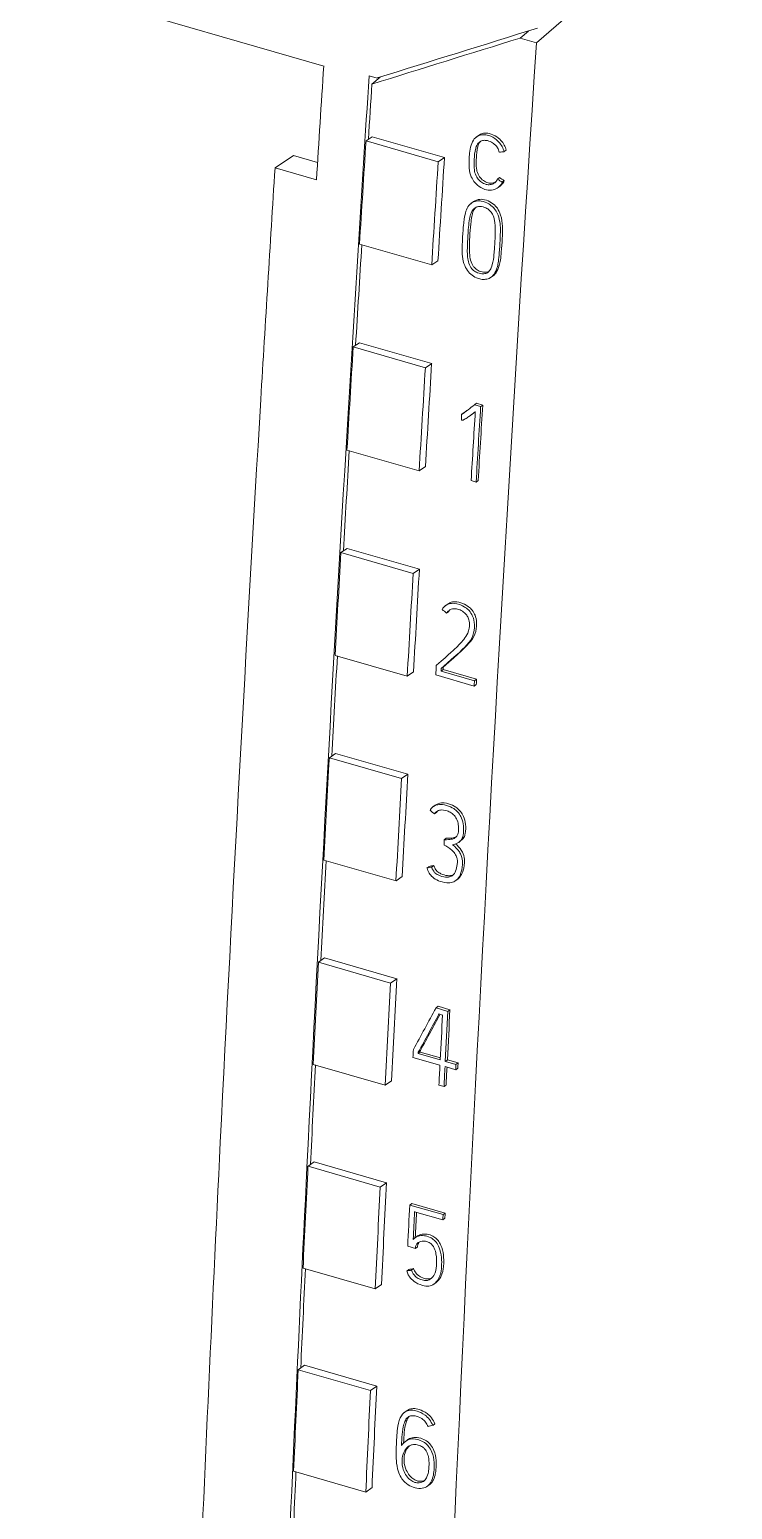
# Model space of a CAD drawing. Header units: inches. Extents: x 9220 to 92460, y -39241 to 4813.
# Drawn here: x 74735.19 to 74747.68, y -33783.39 to -33757.09 of the extents above; entities that cross this region are included whole.
import ezdxf

# ---------------------------------------------------------------- set-up
doc = ezdxf.new("R2010")
doc.units = ezdxf.units.IN
doc.header["$MEASUREMENT"] = 0

# ---------------------------------------------------------------- blocks, each defined once
blk = doc.blocks.new('A$C027ebf9d')
at = {"color": 0, "linetype": 'Continuous', "lineweight": 0}
for p, q in [((22.9506, -15.6589), (22.7655, -15.8192)), ((22.5646, -15.8412), (22.2867, -15.7609)), ((22.7501, -15.8148), (22.7578, -15.8082)), ((22.7655, -15.8192), (22.7501, -15.8148)), ((22.6149, -15.8525), (22.6074, -15.8504)), ((22.6101, -15.8583), (22.6177, -15.8517)), ((22.6045, -15.9118), (22.6104, -15.9079)), ((22.6045, -15.9118), (22.6727, -15.9315)), ((22.6104, -15.9079), (22.6786, -15.9276)), ((22.7086, -15.9083), (22.7106, -15.9068)), ((22.5185, -15.9374), (22.5361, -15.9256)), ((22.5587, -15.9322), (22.5361, -15.9256)), ((22.6727, -15.9315), (22.6786, -15.9276)), ((22.735, -15.922), (22.7369, -15.9206)), ((22.5577, -15.9487), (22.5185, -15.9374)), ((22.7287, -15.9479), (22.7307, -15.9464)), ((22.7292, -15.956), (22.7312, -15.9545)), ((22.7331, -15.9509), (22.7351, -15.9494)), ((22.7036, -15.971), (22.7056, -15.9695)), ((22.5984, -16.0093), (22.6666, -16.029)), ((22.6724, -16.0251), (22.6666, -16.029)), ((22.7227, -16.0406), (22.7246, -16.0392)), ((22.5924, -16.1065), (22.5983, -16.1026)), ((22.5924, -16.1065), (22.6606, -16.1262)), ((22.5983, -16.1026), (22.6665, -16.1222)), ((22.6606, -16.1262), (22.6665, -16.1222)), ((22.6946, -16.1701), (22.6966, -16.1687)), ((22.7039, -16.1705), (22.7059, -16.169)), ((22.7068, -16.1611), (22.7088, -16.1596)), ((22.7128, -16.1628), (22.7068, -16.1611)), ((22.7088, -16.1596), (22.7148, -16.1613)), ((22.7128, -16.1628), (22.7148, -16.1613)), ((22.5865, -16.2038), (22.6547, -16.2234)), ((22.6606, -16.2195), (22.6547, -16.2234)), ((22.7038, -16.2327), (22.7085, -16.2341)), ((22.7085, -16.2341), (22.7105, -16.2326)), ((22.5808, -16.3007), (22.5867, -16.2967)), ((22.5808, -16.3007), (22.649, -16.3204)), ((22.5867, -16.2967), (22.6549, -16.3164)), ((22.649, -16.3204), (22.6549, -16.3164)), ((22.6795, -16.3508), (22.6815, -16.3493)), ((22.6806, -16.3578), (22.6826, -16.3564)), ((22.5753, -16.3977), (22.6435, -16.4174)), ((22.6494, -16.4133), (22.6435, -16.4174)), ((22.6703, -16.4162), (22.7067, -16.4267)), ((22.6754, -16.4126), (22.6773, -16.4111)), ((22.7069, -16.4217), (22.6754, -16.4126)), ((22.6755, -16.4102), (22.6774, -16.4088)), ((22.6773, -16.4111), (22.7089, -16.4202)), ((22.7069, -16.4217), (22.7089, -16.4202)), ((22.7067, -16.4267), (22.7086, -16.4252)), ((22.5699, -16.4944), (22.5758, -16.4903)), ((22.5758, -16.4903), (22.644, -16.51)), ((22.5699, -16.4944), (22.6381, -16.514)), ((22.6381, -16.514), (22.644, -16.51)), ((22.6677, -16.5408), (22.6697, -16.5393)), ((22.6692, -16.5475), (22.6712, -16.546)), ((22.6782, -16.5719), (22.6801, -16.5704)), ((22.6925, -16.5739), (22.6945, -16.5724)), ((22.5646, -16.5911), (22.6328, -16.6108)), ((22.662, -16.5984), (22.664, -16.597)), ((22.6665, -16.5976), (22.6685, -16.5961)), ((22.6387, -16.6067), (22.6328, -16.6108)), ((22.6894, -16.6102), (22.6914, -16.6087)), ((22.5595, -16.6875), (22.5654, -16.6834)), ((22.5654, -16.6834), (22.6336, -16.7031)), ((22.5595, -16.6875), (22.6277, -16.7072)), ((22.6277, -16.7072), (22.6336, -16.7031)), ((22.6706, -16.7306), (22.6725, -16.7291)), ((22.6706, -16.7306), (22.6818, -16.7339)), ((22.6838, -16.7324), (22.6725, -16.7291)), ((22.6768, -16.7374), (22.6734, -16.7364)), ((22.6818, -16.7339), (22.6838, -16.7324)), ((22.5545, -16.784), (22.6227, -16.8037)), ((22.6743, -16.7847), (22.6488, -16.7774)), ((22.6538, -16.7725), (22.6558, -16.771)), ((22.6538, -16.7738), (22.6557, -16.7723)), ((22.6538, -16.7738), (22.6746, -16.7798)), ((22.6747, -16.7778), (22.6557, -16.7723)), ((22.6794, -16.7812), (22.6813, -16.7797)), ((22.6794, -16.7812), (22.6894, -16.7841)), ((22.6914, -16.7826), (22.6813, -16.7797)), ((22.6894, -16.7841), (22.6914, -16.7826)), ((22.6892, -16.789), (22.6791, -16.7861)), ((22.6892, -16.789), (22.6911, -16.7875)), ((22.6286, -16.7995), (22.6227, -16.8037)), ((22.6782, -16.805), (22.6733, -16.8036)), ((22.6782, -16.805), (22.6801, -16.8035)), ((22.5497, -16.8802), (22.5556, -16.876)), ((22.5497, -16.8802), (22.6179, -16.8999)), ((22.5556, -16.876), (22.6238, -16.8957)), ((22.6179, -16.8999), (22.6238, -16.8957)), ((22.6458, -16.9168), (22.6478, -16.9153)), ((22.6773, -16.9259), (22.6458, -16.9168)), ((22.6478, -16.9153), (22.6793, -16.9244)), ((22.6503, -16.9231), (22.677, -16.9308)), ((22.677, -16.9308), (22.679, -16.9293)), ((22.6773, -16.9259), (22.6793, -16.9244)), ((22.6505, -16.9479), (22.6524, -16.9464)), ((22.6439, -16.9558), (22.6511, -16.9579)), ((22.6511, -16.9579), (22.653, -16.9564)), ((22.545, -16.9764), (22.6132, -16.9961)), ((22.6429, -16.9792), (22.6449, -16.9777)), ((22.6474, -16.9783), (22.6494, -16.9769)), ((22.6191, -16.9918), (22.6132, -16.9961)), ((22.6691, -16.9911), (22.671, -16.9896)), ((22.5405, -17.0723), (22.5464, -17.0681)), ((22.5405, -17.0723), (22.6087, -17.092)), ((22.5464, -17.0681), (22.6146, -17.0878)), ((22.6087, -17.092), (22.6146, -17.0878)), ((22.6406, -17.1128), (22.6425, -17.1114)), ((22.6676, -17.1249), (22.6695, -17.1234)), ((22.6413, -17.1403), (22.6433, -17.1388)), ((22.5361, -17.1683), (22.6043, -17.188)), ((22.6102, -17.1837), (22.6043, -17.188)), ((22.6628, -17.1821), (22.6648, -17.1806))]:
    blk.add_line(p, q, dxfattribs=at)
at = {"color": 0, "linetype": 'Continuous', "lineweight": 0, "extrusion": (0, 0, -1)}
for centre, major_axis, ratio, start_param, end_param in [((93.1026, 49.1579), (-138.9073, -68.7413), 0.216506, -0.93645, -0.935193), ((42.1132, -2.9177), (10.9193, 37.8255), 0.433013, -2.044027, -2.041027), ((42.159, -2.9312), (10.9193, 37.8255), 0.433013, -2.04258, -2.041128), ((42.1624, -2.9322), (10.9226, 37.8369), 0.433013, -2.045206, -2.042485), ((42.2306, -2.9519), (10.9226, 37.8369), 0.433013, -2.045206, -2.042485), ((47.5036, -4.4743), (-96.2591, 61.5977), 0.2031, -1.442, -1.441953), ((42.159, -2.9312), (10.9193, 37.8255), 0.433013, -2.048016, -2.04536), ((42.1624, -2.9322), (10.9226, 37.8369), 0.433013, -2.05064, -2.047921), ((42.2306, -2.9519), (10.9226, 37.8369), 0.433013, -2.05064, -2.047921), ((42.2811, -2.9667), (10.9208, 37.8292), 0.43303, -2.050607, -2.048614), ((42.159, -2.9312), (10.9193, 37.8255), 0.433013, -2.053449, -2.050796), ((42.1624, -2.9322), (10.9226, 37.8369), 0.433013, -2.05607, -2.053353), ((42.2306, -2.9519), (10.9226, 37.8369), 0.433013, -2.05607, -2.053353), ((42.159, -2.9312), (10.9193, 37.8255), 0.433013, -2.058879, -2.056228), ((42.2587, -2.9602), (10.9208, 37.8292), 0.43303, -2.055789, -2.055723), ((42.2903, -2.9693), (10.9208, 37.8292), 0.43303, -2.055928, -2.055789), ((42.1624, -2.9322), (10.9226, 37.8369), 0.433013, -2.061497, -2.058781), ((42.2306, -2.9519), (10.9226, 37.8369), 0.433013, -2.061497, -2.058781), ((42.159, -2.9312), (10.9193, 37.8255), 0.433013, -2.064306, -2.061657), ((39.5817, -2.1874), (-78.3791, -17.1476), 0.134473, -1.323957, -1.323899), ((42.1624, -2.9322), (10.9226, 37.8369), 0.433013, -2.066921, -2.064207), ((42.2306, -2.9519), (10.9226, 37.8369), 0.433013, -2.066921, -2.064207), ((41.7845, -2.8233), (-24.5741, -33.773), 0.206653, 1.000887, 1.002152), ((42.2775, -2.9656), (10.9208, 37.8292), 0.43303, -2.065951, -2.064757), ((42.2823, -2.9668), (10.9197, 37.8254), 0.43303, -2.065953, -2.064621), ((42.252, -2.9583), (10.9208, 37.8292), 0.43303, -2.066089, -2.065884), ((42.2567, -2.9594), (10.9197, 37.8254), 0.43303, -2.065953, -2.065917), ((42.2924, -2.9697), (10.9197, 37.8254), 0.43303, -2.066092, -2.065953), ((42.159, -2.9312), (10.9193, 37.8255), 0.433013, -2.06973, -2.067083), ((42.2775, -2.9656), (10.9208, 37.8292), 0.43303, -2.066619, -2.066089), ((42.2823, -2.9668), (10.9197, 37.8254), 0.43303, -2.066622, -2.066149), ((42.1624, -2.9322), (10.9226, 37.8369), 0.433013, -2.072342, -2.06963), ((42.2306, -2.9519), (10.9226, 37.8369), 0.433013, -2.072342, -2.06963), ((42.2607, -2.9608), (10.9208, 37.8292), 0.43303, -2.070861, -2.070123), ((42.2874, -2.9685), (10.9208, 37.8292), 0.43303, -2.070123, -2.069985), ((42.159, -2.9312), (10.9193, 37.8255), 0.433013, -2.075151, -2.072507), ((40.3819, -2.4184), (-78.3791, -17.1476), 0.134473, -1.313244, -1.313186), ((42.1624, -2.9322), (10.9226, 37.8369), 0.433013, -2.077761, -2.07505), ((42.2306, -2.9519), (10.9226, 37.8369), 0.433013, -2.077761, -2.07505), ((42.159, -2.9312), (10.9193, 37.8255), 0.433013, -2.08057, -2.077928)]:
    blk.add_ellipse(centre, major_axis=major_axis, ratio=ratio, start_param=start_param, end_param=end_param, dxfattribs=at)
at = {"color": 0, "linetype": 'Continuous', "lineweight": 0}
for centre, major_axis, ratio, start_param, end_param in [((35.2259, -0.9298), (-62.156, -22.1223), 0.154194, 1.311892, 1.314189), ((42.309, -2.9745), (-10.9193, -37.8255), 0.433013, -1.102762, -0.989056), ((42.2306, -2.9519), (-10.9193, -37.8255), 0.433013, -1.099107, -1.096386), ((37.3936, -1.5557), (-92.3531, -12.5685), 0.133623, 1.393192, 1.393242), ((47.503, -4.474), (-96.2495, 61.5915), 0.2031, 1.441953, 1.442), ((42.2306, -2.9519), (-10.9193, -37.8255), 0.433013, -1.093672, -1.090953), ((42.2764, -2.9653), (-10.9208, -37.8292), 0.43303, -1.092807, -1.090985), ((42.2811, -2.9665), (-10.9197, -37.8254), 0.43303, -1.092978, -1.090984), ((42.3597, -2.9894), (-8.72, -38.45), 0.458432, -1.119259, -1.119112), ((42.2306, -2.9519), (-10.9193, -37.8255), 0.433013, -1.08824, -1.085523), ((45.1019, -3.781), (-66.7301, 53.1473), 0.280885, 1.456745, 1.456809), ((42.254, -2.9589), (-10.9208, -37.8292), 0.43303, -1.08592, -1.085665), ((42.2587, -2.96), (-10.9197, -37.8254), 0.43303, -1.085868, -1.085802), ((42.2903, -2.9691), (-10.9197, -37.8254), 0.43303, -1.085802, -1.085663), ((42.2306, -2.9519), (-10.9193, -37.8255), 0.433013, -1.082811, -1.080096), ((44.8015, -3.6943), (-68.22, 53.5601), 0.275788, 1.461318, 1.461382), ((42.3452, -2.9852), (-8.6746, -38.4625), 0.458913, -1.108631, -1.108493), ((39.5821, -2.1873), (-78.3713, -17.1459), 0.134473, 1.323896, 1.323955), ((42.2306, -2.9519), (-10.9193, -37.8255), 0.433013, -1.077386, -1.074672), ((42.2823, -2.967), (-10.9208, -37.8292), 0.43303, -1.076974, -1.075642), ((42.2567, -2.9596), (-10.9208, -37.8292), 0.43303, -1.075678, -1.075642), ((42.2923, -2.9699), (-10.9208, -37.8292), 0.43303, -1.075642, -1.075503), ((42.2823, -2.967), (-10.9208, -37.8292), 0.43303, -1.075503, -1.074973), ((42.2306, -2.9519), (-10.9193, -37.8255), 0.433013, -1.071963, -1.069251), ((42.2559, -2.9594), (-10.9208, -37.8292), 0.43303, -1.071608, -1.070509), ((42.2607, -2.9606), (-10.9197, -37.8254), 0.43303, -1.071409, -1.070735), ((42.2874, -2.9683), (-10.9197, -37.8254), 0.43303, -1.071605, -1.071466), ((40.3823, -2.4183), (-78.3713, -17.1459), 0.134473, 1.313182, 1.313241), ((42.2306, -2.9519), (-10.9193, -37.8255), 0.433013, -1.066542, -1.063832), ((40.8995, -2.5678), (-69.3652, -20.1272), 0.12911, 1.267511, 1.267578)]:
    blk.add_ellipse(centre, major_axis=major_axis, ratio=ratio, start_param=start_param, end_param=end_param, dxfattribs=at)
for points, knots in [([(22.4715, -19.6942), (22.472, -19.5798), (22.4741, -19.3064), (22.4804, -18.8701), (22.4924, -18.3317), (22.508, -17.8308), (22.5276, -17.3293), (22.5512, -16.8122), (22.5789, -16.3051), (22.6003, -15.9603), (22.6074, -15.8504)], [0.1285183, 0.1285183, 0.1285183, 0.1285183, 0.1989102, 0.2963502, 0.3949059, 0.525445, 0.5979674, 0.6950356, 0.8333844, 0.8979673, 0.8979673, 0.8979673, 0.8979673]), ([(22.735, -15.922), (22.7345, -15.9204), (22.7339, -15.9188), (22.7322, -15.9157), (22.7312, -15.9143), (22.729, -15.9118), (22.7271, -15.91), (22.7217, -15.907), (22.7193, -15.9064), (22.7154, -15.9059), (22.7138, -15.9061), (22.711, -15.9068), (22.7094, -15.9075), (22.7063, -15.9103), (22.7052, -15.9122), (22.7025, -15.9188), (22.7021, -15.9249), (22.7018, -15.9294), (22.7014, -15.9367), (22.7033, -15.9448), (22.7045, -15.947), (22.7068, -15.9509), (22.7085, -15.9526), (22.7119, -15.9556), (22.7141, -15.9566), (22.717, -15.9578), (22.7191, -15.9584), (22.7237, -15.9585), (22.7256, -15.958), (22.7287, -15.9565), (22.7299, -15.9555), (22.7317, -15.9536), (22.7325, -15.9523), (22.7331, -15.9509)], [-0.09453916, -0.09453916, -0.09453916, -0.09453916, -0.09168611, -0.09168611, -0.08879372, -0.08879372, -0.08618952, -0.08618952, -0.08360415, -0.08360415, -0.08048197, -0.08048197, -0.07734209, -0.07734209, -0.07402834, -0.07402834, -0.06630308, -0.06630308, -0.06123293, -0.06123293, -0.05847343, -0.05847343, -0.0534023, -0.0534023, -0.04536536, -0.04536536, -0.03502946, -0.03502946, -0.02474249, -0.02474249, -0.01385546, -0.01385546, 0, 0, 0, 0]), ([(22.7287, -15.9479), (22.7282, -15.949), (22.7275, -15.95), (22.7258, -15.9517), (22.7248, -15.9522), (22.7224, -15.9532), (22.721, -15.9533), (22.7188, -15.9532), (22.7172, -15.9529), (22.7145, -15.9515), (22.713, -15.9507), (22.7102, -15.9479), (22.7093, -15.9465), (22.7074, -15.9427), (22.7071, -15.941), (22.7065, -15.936), (22.7065, -15.9324), (22.7068, -15.9273), (22.7071, -15.9221), (22.7087, -15.9167), (22.7096, -15.9152), (22.7116, -15.9128), (22.7127, -15.9122), (22.7148, -15.9113), (22.716, -15.9113), (22.7182, -15.9114), (22.7201, -15.9117), (22.7233, -15.9132), (22.7246, -15.9141), (22.7273, -15.9164), (22.7282, -15.9177), (22.7294, -15.9197), (22.73, -15.9211), (22.7304, -15.9226)], [-0.08359149, -0.08359149, -0.08359149, -0.08359149, -0.07923691, -0.07923691, -0.07439687, -0.07439687, -0.06671415, -0.06671415, -0.05907259, -0.05907259, -0.05500654, -0.05500654, -0.05227373, -0.05227373, -0.04902133, -0.04902133, -0.04033745, -0.04033745, -0.03626464, -0.03626464, -0.03392671, -0.03392671, -0.03110026, -0.03110026, -0.02691751, -0.02691751, -0.02209396, -0.02209396, -0.0180212, -0.0180212, -0.01158837, -0.01158837, 0, 0, 0, 0]), ([(22.7128, -15.9122), (22.7127, -15.9123), (22.7126, -15.9124), (22.7115, -15.9137), (22.7106, -15.9153), (22.7091, -15.9205), (22.7088, -15.9256), (22.7085, -15.9308), (22.7085, -15.9344), (22.709, -15.9393), (22.7093, -15.9411), (22.7112, -15.9451), (22.7123, -15.9465), (22.7147, -15.949), (22.7162, -15.9499), (22.7192, -15.9514), (22.7207, -15.9517), (22.7229, -15.9518), (22.7243, -15.9517), (22.7262, -15.951), (22.7265, -15.9508), (22.7269, -15.9506)], [0.03373643, 0.03373643, 0.03373643, 0.03373643, 0.03398295, 0.03398295, 0.03661396, 0.03661396, 0.04170976, 0.04170976, 0.05205036, 0.05205036, 0.05583202, 0.05583202, 0.0593197, 0.0593197, 0.06490399, 0.06490399, 0.0733474, 0.0733474, 0.08169244, 0.08169244, 0.08373306, 0.08373306, 0.08373306, 0.08373306]), ([(22.7106, -15.9068), (22.7119, -15.9058), (22.7133, -15.9052), (22.7158, -15.9046), (22.7174, -15.9044), (22.7212, -15.9049), (22.7237, -15.9055), (22.7288, -15.9083), (22.7307, -15.91), (22.7331, -15.9128), (22.7342, -15.9142), (22.7358, -15.9173), (22.7365, -15.9189), (22.7369, -15.9206)], [0.07818606, 0.07818606, 0.07818606, 0.07818606, 0.08098203, 0.08098203, 0.08480179, 0.08480179, 0.08810793, 0.08810793, 0.0910991, 0.0910991, 0.09375191, 0.09375191, 0.09636814, 0.09636814, 0.09636814, 0.09636814]), ([(22.5185, -15.9374), (22.5139, -16.0103), (22.495, -16.3182), (22.4694, -16.7886), (22.4458, -17.3057), (22.4262, -17.8071), (22.4105, -18.3081), (22.3986, -18.8464), (22.3922, -19.2869), (22.3899, -19.5917), (22.3894, -19.7374), (22.3893, -19.7647)], [0.1237088, 0.1237088, 0.1237088, 0.1237088, 0.1666156, 0.3049644, 0.4020326, 0.474555, 0.6050941, 0.7036498, 0.8010898, 0.8739842, 0.8907937, 0.8907937, 0.8907937, 0.8907937]), ([(22.7351, -15.9494), (22.7345, -15.9508), (22.7336, -15.9521), (22.7322, -15.9536), (22.7317, -15.9541), (22.7312, -15.9545)], [0, 0, 0, 0, 0.01384838, 0.01384838, 0.01925293, 0.01925293, 0.01925293, 0.01925293]), ([(22.7097, -15.9686), (22.7108, -15.9685), (22.712, -15.9685), (22.7158, -15.9691), (22.7182, -15.97), (22.7215, -15.972), (22.7232, -15.9732), (22.7258, -15.9759), (22.7272, -15.9775), (22.7295, -15.9825), (22.7303, -15.9852), (22.7316, -15.9927), (22.7315, -15.9977), (22.7309, -16.0085), (22.7306, -16.0141), (22.7298, -16.0244), (22.7293, -16.0278), (22.7277, -16.0339), (22.7265, -16.0361), (22.7245, -16.039), (22.7234, -16.0402), (22.7206, -16.042), (22.7189, -16.0425), (22.7174, -16.0426), (22.716, -16.0428), (22.7145, -16.0427), (22.7116, -16.0422), (22.7101, -16.0417), (22.7068, -16.0403), (22.705, -16.0391), (22.7018, -16.0364), (22.7005, -16.0348), (22.6982, -16.031), (22.6971, -16.0285), (22.6951, -16.0201), (22.6951, -16.0138), (22.6963, -15.9929), (22.6968, -15.9884), (22.698, -15.9809), (22.6987, -15.9785), (22.7002, -15.9748), (22.7012, -15.9732), (22.704, -15.9705), (22.7057, -15.9696), (22.7081, -15.9689), (22.7088, -15.9687), (22.7097, -15.9686)], [-0.1759964, -0.1759964, -0.1759964, -0.1759964, -0.1539465, -0.1539465, -0.1148722, -0.1148722, -0.0942302, -0.0942302, -0.0819263, -0.0819263, -0.0704559, -0.0704559, -0.0535445, -0.0535445, -0.0485733, -0.0485733, -0.0383663, -0.0383663, -0.0257842, -0.0257842, -0.0141548, -0.0141548, 0, 0, 0, 0.0126635, 0.0126635, 0.0258177, 0.0258177, 0.044087, 0.044087, 0.061705, 0.061705, 0.0782741, 0.0782741, 0.1063218, 0.1063218, 0.1313772, 0.1313772, 0.1711703, 0.1711703, 0.2222465, 0.2222465, 0.2759008, 0.2759008, 0.2949352, 0.2949352, 0.2949352, 0.2949352]), ([(22.7117, -15.9671), (22.7097, -15.9673), (22.7081, -15.9679), (22.7063, -15.969), (22.7059, -15.9692), (22.7056, -15.9695)], [0.116905819, 0.116905819, 0.116905819, 0.116905819, 0.121233699, 0.121233699, 0.122393642, 0.122393642, 0.122393642, 0.122393642]), ([(22.7246, -16.0392), (22.7257, -16.0383), (22.7266, -16.0374), (22.7285, -16.0346), (22.7296, -16.0323), (22.7313, -16.0263), (22.7318, -16.0227), (22.7329, -16.0082), (22.7336, -16.0001), (22.7332, -15.9893), (22.7328, -15.9855), (22.7308, -15.9795), (22.7298, -15.9773), (22.7277, -15.9742), (22.7263, -15.9727), (22.7226, -15.9699), (22.7204, -15.9687), (22.7159, -15.9672), (22.7137, -15.9669), (22.7118, -15.9671), (22.7117, -15.9671), (22.7117, -15.9671)], [0.2242508, 0.2242508, 0.2242508, 0.2242508, 0.2335655, 0.2335655, 0.2498609, 0.2498609, 0.2682278, 0.2682278, 0.2959005, 0.2959005, 0.3063813, 0.3063813, 0.3132209, 0.3132209, 0.3179209, 0.3179209, 0.3220665, 0.3220665, 0.3263075, 0.3263075, 0.3263972, 0.3263972, 0.3263972, 0.3263972]), ([(22.7211, -15.9775), (22.7212, -15.9776), (22.7213, -15.9777), (22.7223, -15.9786), (22.7231, -15.9798), (22.7248, -15.9828), (22.7255, -15.9849), (22.7265, -15.9897), (22.7267, -15.9925), (22.7264, -16.0042), (22.7262, -16.0077), (22.7254, -16.0186), (22.7252, -16.0213), (22.7242, -16.0274), (22.7234, -16.03), (22.7222, -16.0329), (22.7215, -16.0342), (22.7196, -16.0361), (22.7187, -16.0367), (22.7166, -16.0374), (22.7152, -16.0375), (22.7121, -16.0372), (22.7103, -16.0367), (22.7076, -16.0353), (22.7064, -16.0345), (22.7053, -16.0335), (22.7045, -16.0327), (22.7039, -16.0319), (22.703, -16.0306), (22.7026, -16.0297), (22.7015, -16.027), (22.701, -16.025), (22.7003, -16.0208), (22.7001, -16.0179), (22.7003, -16.0063), (22.701, -15.9964), (22.7018, -15.9884), (22.7022, -15.9859), (22.7029, -15.9823), (22.7034, -15.9804), (22.7052, -15.9772), (22.7062, -15.9761), (22.7079, -15.9748), (22.7088, -15.9743), (22.7107, -15.9738), (22.7118, -15.9736), (22.7154, -15.9743), (22.7173, -15.975), (22.7197, -15.9763), (22.7205, -15.9769), (22.7211, -15.9775)], [-0.1683768, -0.1683768, -0.1683768, -0.1683768, -0.1670243, -0.1670243, -0.1530905, -0.1530905, -0.1348191, -0.1348191, -0.1132436, -0.1132436, -0.0989273, -0.0989273, -0.0866747, -0.0866747, -0.0681432, -0.0681432, -0.0548455, -0.0548455, -0.0430485, -0.0430485, -0.0281223, -0.0281223, -0.0114748, -0.0114748, 0, 0, 0, 0.0093612, 0.0093612, 0.0220669, 0.0220669, 0.0460899, 0.0460899, 0.0780073, 0.0780073, 0.1135413, 0.1135413, 0.1339466, 0.1339466, 0.1545626, 0.1545626, 0.1727057, 0.1727057, 0.1879381, 0.1879381, 0.1987108, 0.1987108, 0.2087791, 0.2087791, 0.216671, 0.216671, 0.216671, 0.216671]), ([(22.7082, -15.9747), (22.7076, -15.9753), (22.7071, -15.976), (22.7056, -15.9783), (22.7051, -15.9801), (22.7043, -15.9837), (22.7039, -15.9858), (22.7029, -15.9943), (22.7023, -16.0047), (22.702, -16.016), (22.7023, -16.0192), (22.7029, -16.0232), (22.7034, -16.0254), (22.7047, -16.0285), (22.7052, -16.0294), (22.7062, -16.0308), (22.7068, -16.0316), (22.7078, -16.0325), (22.7089, -16.0334), (22.7102, -16.0342), (22.7131, -16.0355), (22.715, -16.0359), (22.7181, -16.036), (22.7193, -16.0357), (22.7204, -16.0352), (22.7205, -16.0352), (22.7205, -16.0352)], [0.2368563, 0.2368563, 0.2368563, 0.2368563, 0.2465936, 0.2465936, 0.2648202, 0.2648202, 0.2825817, 0.2825817, 0.3357628, 0.3357628, 0.3908855, 0.3908855, 0.4238526, 0.4238526, 0.4383448, 0.4383448, 0.4483823, 0.4483823, 0.4483823, 0.4599761, 0.4599761, 0.4755139, 0.4755139, 0.4869692, 0.4869692, 0.4873263, 0.4873263, 0.4873263, 0.4873263]), ([(22.7068, -16.1611), (22.7048, -16.1627), (22.703, -16.1642), (22.6982, -16.1679), (22.6968, -16.1689), (22.6946, -16.1701)], [-0.04290218, -0.04290218, -0.04290218, -0.04290218, -0.02373339, -0.02373339, 0, 0, 0, 0]), ([(22.6946, -16.1755), (22.695, -16.1756), (22.6954, -16.1756), (22.696, -16.1756), (22.6963, -16.1755), (22.6969, -16.1752), (22.6974, -16.175), (22.6993, -16.1738), (22.7005, -16.173), (22.7035, -16.1708), (22.7057, -16.1691), (22.7077, -16.1676)], [-0.0674581, -0.0674581, -0.0674581, -0.0674581, -0.05865765, -0.05865765, -0.04700766, -0.04700766, -0.03639713, -0.03639713, -0.02426395, -0.02426395, 0, 0, 0, 0]), ([(22.6966, -16.1687), (22.6974, -16.1682), (22.6983, -16.1677), (22.6991, -16.1671), (22.6993, -16.167), (22.6996, -16.1668), (22.6998, -16.1666), (22.7, -16.1665), (22.7003, -16.1663), (22.7005, -16.1662)], [0, 0, 0, 0, 0.1926145, 0.1926145, 0.1926145, 0.2505507, 0.2505507, 0.2505507, 0.30284, 0.30284, 0.30284, 0.30284]), ([(22.6755, -16.4102), (22.6906, -16.3968), (22.6974, -16.3909), (22.7038, -16.3828), (22.7052, -16.3801), (22.707, -16.3733), (22.7072, -16.3698), (22.7064, -16.3635), (22.7056, -16.3616), (22.7042, -16.3587), (22.7032, -16.3569), (22.701, -16.3546), (22.6999, -16.3535), (22.6974, -16.3519), (22.6944, -16.3499), (22.6874, -16.3483), (22.6854, -16.3485), (22.6825, -16.3491), (22.681, -16.3498), (22.6784, -16.3517), (22.6773, -16.3529), (22.6765, -16.3543)], [-0.577632, -0.577632, -0.577632, -0.577632, -0.4218567, -0.4218567, -0.3335936, -0.3335936, -0.2508856, -0.2508856, -0.1765842, -0.1765842, -0.1052836, -0.1052836, -0.0615445, -0.0615445, -0.0432006, -0.0432006, -0.0306892, -0.0306892, -0.015343, -0.015343, 0, 0, 0, 0]), ([(22.6815, -16.3493), (22.6815, -16.3493), (22.6816, -16.3493), (22.683, -16.3483), (22.6845, -16.3476), (22.6874, -16.347), (22.6894, -16.3468), (22.6964, -16.3484), (22.6994, -16.3504), (22.7018, -16.3521), (22.7029, -16.3531), (22.7051, -16.3554), (22.7062, -16.3572), (22.7076, -16.3602), (22.7084, -16.3621), (22.7092, -16.3685), (22.7089, -16.372), (22.7072, -16.3786), (22.7057, -16.3813), (22.6993, -16.3894), (22.6926, -16.3953), (22.6774, -16.4088)], [0.0146882, 0.0146882, 0.0146882, 0.0146882, 0.0153724, 0.0153724, 0.0307479, 0.0307479, 0.0432247, 0.0432247, 0.0614092, 0.0614092, 0.1039631, 0.1039631, 0.1725743, 0.1725743, 0.2436776, 0.2436776, 0.3281316, 0.3281316, 0.4221631, 0.4221631, 0.5870155, 0.5870155, 0.5870155, 0.5870155]), ([(22.6806, -16.3578), (22.6811, -16.357), (22.6818, -16.3562), (22.6833, -16.3549), (22.6841, -16.3545), (22.6866, -16.3537), (22.6882, -16.3537), (22.6914, -16.3541), (22.693, -16.3546), (22.6961, -16.3563), (22.6974, -16.3574), (22.6992, -16.3593), (22.7, -16.3603), (22.701, -16.3623), (22.7016, -16.3636), (22.7023, -16.3676), (22.7022, -16.3701), (22.7014, -16.3756), (22.7001, -16.3781), (22.6966, -16.3834), (22.6932, -16.387), (22.6879, -16.3923), (22.684, -16.3957), (22.6709, -16.4071)], [-0.6274526, -0.6274526, -0.6274526, -0.6274526, -0.6009461, -0.6009461, -0.5752728, -0.5752728, -0.5340661, -0.5340661, -0.4924008, -0.4924008, -0.4483741, -0.4483741, -0.4067253, -0.4067253, -0.3748733, -0.3748733, -0.3368935, -0.3368935, -0.2736708, -0.2736708, -0.1653786, -0.1653786, 0, 0, 0, 0]), ([(22.6862, -16.5765), (22.6875, -16.5762), (22.689, -16.5758), (22.6917, -16.5747), (22.6926, -16.5739), (22.6946, -16.572), (22.6954, -16.5706), (22.6959, -16.5691), (22.6966, -16.567), (22.6967, -16.56), (22.6964, -16.5573), (22.6951, -16.5522), (22.6941, -16.5502), (22.6925, -16.5475), (22.6913, -16.5457), (22.6883, -16.5431), (22.6866, -16.5419), (22.6819, -16.5397), (22.6791, -16.5389), (22.6751, -16.5385), (22.6729, -16.5384), (22.6694, -16.5397), (22.6683, -16.5403), (22.6664, -16.5419), (22.6656, -16.5428), (22.665, -16.544)], [-0.9938302, -0.9938302, -0.9938302, -0.9938302, -0.8841652, -0.8841652, -0.7176499, -0.7176499, -0.4309945, -0.4309945, -0.3368134, -0.3368134, -0.2718424, -0.2718424, -0.2015725, -0.2015725, -0.1272457, -0.1272457, -0.0867778, -0.0867778, -0.0470254, -0.0470254, -0.0237049, -0.0237049, -0.0118951, -0.0118951, 0, 0, 0, 0]), ([(22.6692, -16.5475), (22.6701, -16.5461), (22.671, -16.5453), (22.6733, -16.544), (22.6746, -16.5438), (22.6784, -16.5436), (22.6811, -16.5446), (22.6833, -16.5455), (22.6846, -16.5461), (22.6867, -16.5477), (22.6877, -16.5486), (22.6897, -16.5513), (22.6905, -16.553), (22.6916, -16.5567), (22.6918, -16.5585), (22.6919, -16.5616), (22.6919, -16.5639), (22.6912, -16.5668), (22.6907, -16.5678), (22.6897, -16.5691), (22.6889, -16.5699), (22.6868, -16.571), (22.6856, -16.5714), (22.682, -16.5718), (22.6787, -16.5719), (22.6782, -16.5719)], [-0.208299, -0.208299, -0.208299, -0.208299, -0.2007342, -0.2007342, -0.1911071, -0.1911071, -0.1636576, -0.1636576, -0.1256471, -0.1256471, -0.097052, -0.097052, -0.0715963, -0.0715963, -0.0465223, -0.0465223, -0.029806, -0.029806, -0.0183418, -0.0183418, -0.0103098, -0.0103098, -0.0051306, -0.0051306, 0, 0, 0, 0]), ([(22.6697, -16.5393), (22.6705, -16.5387), (22.6715, -16.5382), (22.6748, -16.5369), (22.677, -16.537), (22.681, -16.5374), (22.6838, -16.5382), (22.6886, -16.5404), (22.6902, -16.5416), (22.6932, -16.5443), (22.6945, -16.5461), (22.6961, -16.5487), (22.697, -16.5506), (22.6984, -16.5559), (22.6987, -16.5587), (22.6986, -16.5655), (22.6979, -16.5676), (22.6973, -16.5691), (22.6966, -16.5705), (22.6951, -16.5719), (22.6948, -16.5722), (22.6945, -16.5724)], [0.0133129, 0.0133129, 0.0133129, 0.0133129, 0.0235299, 0.0235299, 0.04696, 0.04696, 0.0881739, 0.0881739, 0.1304868, 0.1304868, 0.209254, 0.209254, 0.2866446, 0.2866446, 0.3637853, 0.3637853, 0.4872737, 0.4872737, 0.9002217, 0.9002217, 0.9823116, 0.9823116, 0.9823116, 0.9823116]), ([(22.6801, -16.5704), (22.6805, -16.5704), (22.6838, -16.5704), (22.6874, -16.57), (22.6886, -16.5696), (22.6896, -16.5691), (22.6896, -16.5691), (22.6897, -16.569)], [0, 0, 0, 0, 0.0031941, 0.0031941, 0.00639849, 0.00639849, 0.006625126, 0.006625126, 0.006625126, 0.006625126]), ([(22.662, -16.5984), (22.6625, -16.5998), (22.6632, -16.6017), (22.6649, -16.6045), (22.666, -16.6059), (22.6689, -16.6084), (22.6705, -16.6096), (22.6747, -16.6113), (22.6777, -16.6123), (22.6827, -16.6126), (22.6845, -16.6125), (22.6876, -16.6114), (22.6892, -16.6106), (22.6923, -16.6074), (22.6932, -16.6056), (22.6946, -16.6018), (22.6953, -16.5989), (22.6957, -16.5929), (22.6956, -16.5908), (22.6943, -16.5859), (22.6932, -16.5841), (22.6909, -16.5807), (22.6885, -16.5785), (22.6862, -16.5765)], [-0.1948322, -0.1948322, -0.1948322, -0.1948322, -0.1554709, -0.1554709, -0.1240738, -0.1240738, -0.0974323, -0.0974323, -0.0796312, -0.0796312, -0.0687614, -0.0687614, -0.0595311, -0.0595311, -0.050446, -0.050446, -0.0387248, -0.0387248, -0.0317486, -0.0317486, -0.0239054, -0.0239054, 0, 0, 0, 0]), ([(22.6782, -16.5769), (22.6799, -16.5777), (22.6831, -16.5793), (22.6872, -16.5832), (22.6883, -16.5845), (22.6899, -16.5874), (22.6903, -16.5887), (22.6906, -16.5901), (22.691, -16.592), (22.6904, -16.597), (22.6899, -16.5995), (22.6885, -16.6029), (22.6877, -16.6043), (22.6858, -16.606), (22.6848, -16.6066), (22.6822, -16.6073), (22.6808, -16.6073), (22.6774, -16.607), (22.675, -16.6063), (22.6723, -16.605), (22.671, -16.6043), (22.6693, -16.6028), (22.6686, -16.602), (22.6673, -16.5998), (22.6668, -16.5987), (22.6665, -16.5976)], [-2.044693, -2.044693, -2.044693, -2.044693, -1.221851, -1.221851, -0.821992, -0.821992, -0.432186, -0.432186, -0.274077, -0.274077, -0.189393, -0.189393, -0.140287, -0.140287, -0.109775, -0.109775, -0.083079, -0.083079, -0.041653, -0.041653, -0.019631, -0.019631, -0.008763, -0.008763, 0, 0, 0, 0]), ([(22.689, -16.5757), (22.691, -16.5775), (22.693, -16.5794), (22.6951, -16.5826), (22.6962, -16.5843), (22.6976, -16.5893), (22.6976, -16.5915), (22.6973, -16.5974), (22.6966, -16.6003), (22.6953, -16.6037), (22.6944, -16.6057), (22.6923, -16.6079), (22.6919, -16.6083), (22.6914, -16.6087)], [0.00277298, 0.00277298, 0.00277298, 0.00277298, 0.02350481, 0.02350481, 0.03196588, 0.03196588, 0.04020075, 0.04020075, 0.05767018, 0.05767018, 0.07057695, 0.07057695, 0.07443722, 0.07443722, 0.07443722, 0.07443722]), ([(22.6685, -16.5961), (22.6688, -16.5972), (22.6693, -16.5983), (22.6706, -16.6005), (22.6713, -16.6013), (22.6729, -16.6028), (22.6742, -16.6035), (22.677, -16.6048), (22.6793, -16.6055), (22.6828, -16.6059), (22.6841, -16.6058), (22.686, -16.6053), (22.6865, -16.6051), (22.687, -16.6049)], [0, 0, 0, 0, 0.008697, 0.008697, 0.019598, 0.019598, 0.0414527, 0.0414527, 0.08153, 0.08153, 0.1074581, 0.1074581, 0.1205828, 0.1205828, 0.1205828, 0.1205828]), ([(22.6734, -16.7364), (22.6702, -16.7425), (22.667, -16.7485), (22.662, -16.7575), (22.6604, -16.7605), (22.6578, -16.7653), (22.6548, -16.7708), (22.6538, -16.7725)], [-0.1129036, -0.1129036, -0.1129036, -0.1129036, -0.050178, -0.050178, -0.0188148, -0.0188148, 0, 0, 0, 0]), ([(22.6558, -16.771), (22.6568, -16.7693), (22.6597, -16.7638), (22.6624, -16.759), (22.664, -16.756), (22.6686, -16.7476), (22.6716, -16.7422), (22.6745, -16.7367)], [0, 0, 0, 0, 0.0188148, 0.0188148, 0.050178, 0.050178, 0.1067472, 0.1067472, 0.1067472, 0.1067472]), ([(22.6429, -16.9792), (22.6434, -16.9803), (22.6438, -16.9815), (22.645, -16.9836), (22.6456, -16.9847), (22.6477, -16.9872), (22.6491, -16.9886), (22.6543, -16.9918), (22.6572, -16.9926), (22.6599, -16.9933), (22.6618, -16.9936), (22.6653, -16.9931), (22.6671, -16.9926), (22.67, -16.9904), (22.6716, -16.989), (22.6749, -16.9828), (22.6755, -16.9792), (22.6759, -16.9745), (22.6764, -16.9679), (22.6742, -16.9582), (22.6731, -16.956), (22.6713, -16.9526), (22.6701, -16.9512), (22.6676, -16.9488), (22.6662, -16.9479), (22.6628, -16.9464), (22.6606, -16.946), (22.6569, -16.9454), (22.655, -16.9459), (22.6532, -16.9464), (22.6523, -16.9467), (22.6507, -16.9478), (22.6498, -16.9484), (22.649, -16.9493)], [-0.1134142, -0.1134142, -0.1134142, -0.1134142, -0.1094569, -0.1094569, -0.1059594, -0.1059594, -0.1017249, -0.1017249, -0.0964875, -0.0964875, -0.0888388, -0.0888388, -0.0840287, -0.0840287, -0.0810237, -0.0810237, -0.0771271, -0.0771271, -0.0729554, -0.0729554, -0.0708177, -0.0708177, -0.0679374, -0.0679374, -0.0642481, -0.0642481, -0.0573782, -0.0573782, -0.0305241, -0.0305241, -0.0112738, -0.0112738, 0, 0, 0, 0]), ([(22.6511, -16.9579), (22.6512, -16.9566), (22.6514, -16.9555), (22.6522, -16.954), (22.6528, -16.9531), (22.6547, -16.9517), (22.6559, -16.9512), (22.6588, -16.9508), (22.6603, -16.9509), (22.6625, -16.9516), (22.6637, -16.952), (22.6659, -16.9533), (22.6665, -16.9539), (22.6678, -16.9555), (22.6684, -16.9565), (22.6698, -16.9595), (22.6703, -16.9616), (22.6713, -16.9669), (22.6712, -16.9703), (22.6711, -16.9749), (22.6707, -16.978), (22.669, -16.9827), (22.6681, -16.9844), (22.6658, -16.9866), (22.6646, -16.9874), (22.6624, -16.9881), (22.6613, -16.9882), (22.6585, -16.9879), (22.6565, -16.9874), (22.6537, -16.9861), (22.6523, -16.9853), (22.6498, -16.9829), (22.6492, -16.9819), (22.6482, -16.9804), (22.6478, -16.9794), (22.6474, -16.9783)], [-0.297803, -0.297803, -0.297803, -0.297803, -0.2686669, -0.2686669, -0.2494734, -0.2494734, -0.2342829, -0.2342829, -0.2195027, -0.2195027, -0.2129311, -0.2129311, -0.207708, -0.207708, -0.2006583, -0.2006583, -0.1876173, -0.1876173, -0.1532716, -0.1532716, -0.1057243, -0.1057243, -0.0745363, -0.0745363, -0.0520934, -0.0520934, -0.0356457, -0.0356457, -0.0213299, -0.0213299, -0.0138803, -0.0138803, -0.0085447, -0.0085447, 0, 0, 0, 0]), ([(22.6524, -16.9464), (22.6526, -16.9463), (22.6528, -16.9461), (22.6534, -16.9458), (22.6542, -16.9453), (22.6561, -16.9446), (22.6581, -16.944), (22.6623, -16.9444), (22.6644, -16.9448), (22.668, -16.9463), (22.6693, -16.9472), (22.6721, -16.9496), (22.6732, -16.9511), (22.6747, -16.9537), (22.6758, -16.9558), (22.6784, -16.9657), (22.6779, -16.9727), (22.6775, -16.9775), (22.6769, -16.9811), (22.6739, -16.9868), (22.6725, -16.9885), (22.671, -16.9896)], [0.00683542, 0.00683542, 0.00683542, 0.00683542, 0.00980623, 0.00980623, 0.01617546, 0.01617546, 0.0197663, 0.0197663, 0.02122144, 0.02122144, 0.02229143, 0.02229143, 0.02369121, 0.02369121, 0.02513269, 0.02513269, 0.02814837, 0.02814837, 0.03101575, 0.03101575, 0.03289139, 0.03289139, 0.03289139, 0.03289139]), ([(22.6548, -16.9518), (22.6543, -16.9523), (22.6541, -16.9527), (22.6534, -16.954), (22.6531, -16.9551), (22.653, -16.9564)], [0.25603705, 0.25603705, 0.25603705, 0.25603705, 0.26801912, 0.26801912, 0.29814879, 0.29814879, 0.29814879, 0.29814879]), ([(22.6494, -16.9769), (22.6497, -16.9779), (22.6502, -16.9789), (22.6511, -16.9804), (22.6518, -16.9814), (22.6543, -16.9838), (22.6557, -16.9846), (22.6585, -16.9859), (22.6604, -16.9864), (22.6632, -16.9867), (22.6643, -16.9866), (22.6658, -16.9861), (22.6663, -16.9859), (22.6667, -16.9857)], [0, 0, 0, 0, 0.00854628, 0.00854628, 0.01388107, 0.01388107, 0.02132578, 0.02132578, 0.03561772, 0.03561772, 0.05203079, 0.05203079, 0.06087756, 0.06087756, 0.06087756, 0.06087756]), ([(22.6676, -17.1249), (22.6667, -17.123), (22.6657, -17.1211), (22.663, -17.1176), (22.6616, -17.1162), (22.6576, -17.1132), (22.6548, -17.1121), (22.651, -17.1109), (22.649, -17.1105), (22.6461, -17.1106), (22.6442, -17.1108), (22.6408, -17.1126), (22.6392, -17.1137), (22.6362, -17.1184), (22.6352, -17.1218), (22.6337, -17.1313), (22.6335, -17.1371), (22.6329, -17.149), (22.6327, -17.1551), (22.6339, -17.1645), (22.6347, -17.1676), (22.6363, -17.1717), (22.6372, -17.1736), (22.6391, -17.1763), (22.6405, -17.178), (22.6447, -17.1814), (22.647, -17.1826), (22.6513, -17.1842), (22.6537, -17.1846), (22.658, -17.1844), (22.66, -17.1839), (22.6635, -17.1819), (22.6647, -17.1805), (22.6665, -17.1776), (22.6672, -17.1756), (22.668, -17.1723), (22.6693, -17.1666), (22.6686, -17.1566), (22.6678, -17.1532), (22.6659, -17.1483), (22.6649, -17.1464), (22.6628, -17.1437), (22.6616, -17.1424), (22.6581, -17.14), (22.6562, -17.1392), (22.6523, -17.138), (22.65, -17.1375), (22.6458, -17.138), (22.6441, -17.1386), (22.6407, -17.1405), (22.6392, -17.142), (22.638, -17.1439)], [-3.397433, -3.397433, -3.397433, -3.397433, -3.215844, -3.215844, -3.014789, -3.014789, -2.60991, -2.60991, -2.211341, -2.211341, -1.982478, -1.982478, -1.8514, -1.8514, -1.688583, -1.688583, -1.461493, -1.461493, -1.220352, -1.220352, -1.039405, -1.039405, -0.88702, -0.88702, -0.796518, -0.796518, -0.713432, -0.713432, -0.620882, -0.620882, -0.531593, -0.531593, -0.423662, -0.423662, -0.268988, -0.268988, -0.1733, -0.1733, -0.125066, -0.125066, -0.093639, -0.093639, -0.074154, -0.074154, -0.056297, -0.056297, -0.036979, -0.036979, -0.021096, -0.021096, 0, 0, 0, 0]), ([(22.638, -17.1439), (22.6383, -17.1371), (22.6384, -17.13), (22.6408, -17.122), (22.6414, -17.1204), (22.643, -17.118), (22.6439, -17.1172), (22.6459, -17.1161), (22.6469, -17.1158), (22.6492, -17.1157), (22.6505, -17.1158), (22.6547, -17.1169), (22.6565, -17.118), (22.6584, -17.1194), (22.6597, -17.1205), (22.6617, -17.1231), (22.6625, -17.1245), (22.6631, -17.126)], [-0.06653482, -0.06653482, -0.06653482, -0.06653482, -0.05044796, -0.05044796, -0.0458529, -0.0458529, -0.04149526, -0.04149526, -0.03747093, -0.03747093, -0.0332853, -0.0332853, -0.025278, -0.025278, -0.01234022, -0.01234022, 0, 0, 0, 0]), ([(22.6452, -17.1165), (22.6449, -17.1168), (22.6445, -17.1172), (22.6435, -17.1187), (22.6429, -17.1201), (22.6405, -17.1281), (22.6403, -17.1348), (22.64, -17.1414)], [0.04539149, 0.04539149, 0.04539149, 0.04539149, 0.04692387, 0.04692387, 0.05057089, 0.05057089, 0.06127869, 0.06127869, 0.06127869, 0.06127869]), ([(22.6425, -17.1114), (22.643, -17.111), (22.6435, -17.1107), (22.6461, -17.1093), (22.6481, -17.1091), (22.651, -17.109), (22.6529, -17.1094), (22.6568, -17.1106), (22.6596, -17.1118), (22.6636, -17.1148), (22.665, -17.1161), (22.6677, -17.1196), (22.6687, -17.1215), (22.6695, -17.1234)], [0.9221634, 0.9221634, 0.9221634, 0.9221634, 0.9407736, 0.9407736, 1.0289576, 1.0289576, 1.182494, 1.182494, 1.3385945, 1.3385945, 1.4161368, 1.4161368, 1.4861618, 1.4861618, 1.4861618, 1.4861618]), ([(22.6475, -17.1433), (22.6477, -17.1432), (22.6479, -17.1432), (22.6496, -17.1428), (22.6512, -17.1429), (22.6539, -17.1435), (22.6554, -17.1439), (22.6582, -17.1454), (22.659, -17.1461), (22.6603, -17.1475), (22.6611, -17.1485), (22.6624, -17.1511), (22.663, -17.1528), (22.6645, -17.1596), (22.6639, -17.1655), (22.6634, -17.1693), (22.6629, -17.1716), (22.6615, -17.1748), (22.6607, -17.1761), (22.6585, -17.178), (22.6575, -17.1786), (22.6562, -17.179), (22.6552, -17.1792), (22.6542, -17.1793), (22.6521, -17.1792), (22.651, -17.1789), (22.6482, -17.1778), (22.6468, -17.1768), (22.6443, -17.1747), (22.6429, -17.1729), (22.641, -17.1699), (22.6398, -17.1677), (22.6385, -17.1619), (22.6383, -17.1589), (22.639, -17.1534), (22.6397, -17.1509), (22.6421, -17.1471), (22.6433, -17.1457), (22.6457, -17.1439), (22.6467, -17.1435), (22.6475, -17.1433)], [-0.1725321, -0.1725321, -0.1725321, -0.1725321, -0.1699429, -0.1699429, -0.1517953, -0.1517953, -0.1416521, -0.1416521, -0.1342988, -0.1342988, -0.1225959, -0.1225959, -0.1078985, -0.1078985, -0.0657669, -0.0657669, -0.0314959, -0.0314959, -0.0125487, -0.0125487, 0, 0, 0, 0.0095772, 0.0095772, 0.0185558, 0.0185558, 0.0318648, 0.0318648, 0.0554334, 0.0554334, 0.0773062, 0.0773062, 0.0957242, 0.0957242, 0.1108934, 0.1108934, 0.1220965, 0.1220965, 0.1307853, 0.1307853, 0.1307853, 0.1307853]), ([(22.6455, -17.1441), (22.6446, -17.145), (22.6438, -17.146), (22.6417, -17.1495), (22.6409, -17.1519), (22.6402, -17.1574), (22.6404, -17.1604), (22.6418, -17.1662), (22.643, -17.1684), (22.6449, -17.1714), (22.6463, -17.1732), (22.6488, -17.1754), (22.6501, -17.1763), (22.653, -17.1774), (22.6541, -17.1777), (22.6561, -17.1778), (22.6572, -17.1777), (22.6582, -17.1775), (22.6588, -17.1773), (22.6594, -17.177), (22.6599, -17.1767)], [0.1845063, 0.1845063, 0.1845063, 0.1845063, 0.1925421, 0.1925421, 0.2077183, 0.2077183, 0.2261431, 0.2261431, 0.2480233, 0.2480233, 0.271598, 0.271598, 0.2849076, 0.2849076, 0.2938844, 0.2938844, 0.30346, 0.30346, 0.30346, 0.3097489, 0.3097489, 0.3097489, 0.3097489]), ([(22.6433, -17.1388), (22.6437, -17.1385), (22.6441, -17.1383), (22.6459, -17.1372), (22.6477, -17.1365), (22.6516, -17.1361), (22.6538, -17.1363), (22.658, -17.1376), (22.6599, -17.1385), (22.6635, -17.1409), (22.6647, -17.1422), (22.6668, -17.1448), (22.6678, -17.1467), (22.6698, -17.1516), (22.6705, -17.1549), (22.6713, -17.1644), (22.6701, -17.1699), (22.6692, -17.174), (22.6685, -17.176), (22.6668, -17.1787), (22.666, -17.1797), (22.6648, -17.1806)], [0.0158163, 0.0158163, 0.0158163, 0.0158163, 0.0207237, 0.0207237, 0.0366039, 0.0366039, 0.0530018, 0.0530018, 0.0655398, 0.0655398, 0.0792198, 0.0792198, 0.1020329, 0.1020329, 0.1377248, 0.1377248, 0.2073044, 0.2073044, 0.2762488, 0.2762488, 0.3136646, 0.3136646, 0.3136646, 0.3136646])]:
    blk.add_open_spline(points, degree=3, knots=knots, dxfattribs=at)
for points in [[(22.7077, -16.1676), (22.7071, -16.1681), (22.7065, -16.1685), (22.7059, -16.169)], [(22.6838, -16.3547), (22.6833, -16.3552), (22.6829, -16.3557), (22.6826, -16.3564)], [(22.6723, -16.5446), (22.6719, -16.545), (22.6715, -16.5455), (22.6712, -16.546)]]:
    blk.add_open_spline(points, degree=3, dxfattribs=at)

msp = doc.modelspace()

# ---------------------------------------------------------------- block references
at = {"xscale": 18.8131500959034, "yscale": 18.8131500959034, "zscale": 18.8131500959034}
msp.add_blockref('A$C027ebf9d', (74315.912, -33459.72), dxfattribs=at)

doc.saveas('drawing.dxf')
